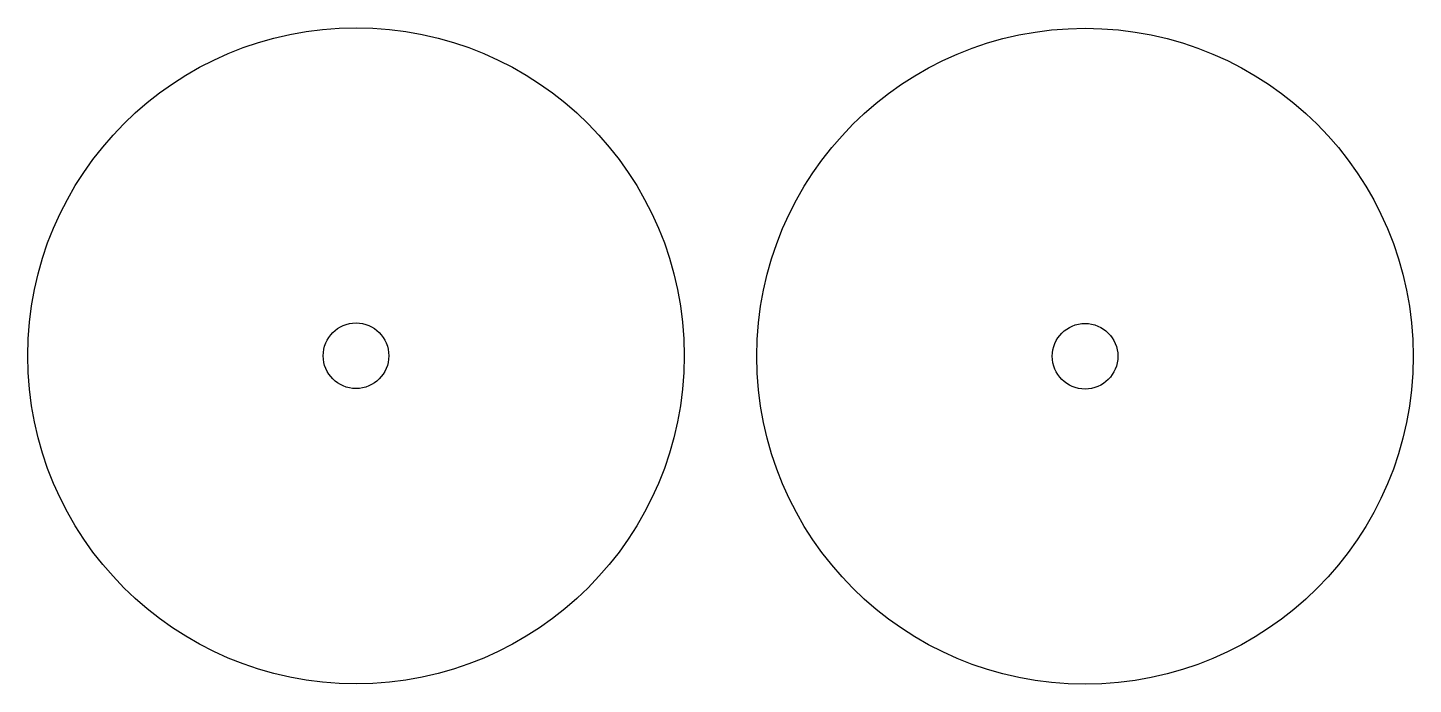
# Model space of a CAD drawing. Header units: millimetres. Extents: x 3 to 109, y 271 to 321.
import ezdxf

# ---------------------------------------------------------------- set-up
doc = ezdxf.new("R2010")
doc.units = ezdxf.units.MM

msp = doc.modelspace()

# ---------------------------------------------------------------- linework, layer by layer
for centre, radius in [((28.33, 295.99), 25), ((83.85, 295.95), 25), ((28.33, 295.99), 2.5), ((83.85, 295.95), 2.5)]:
    msp.add_circle(centre, radius)

doc.saveas('drawing.dxf')
